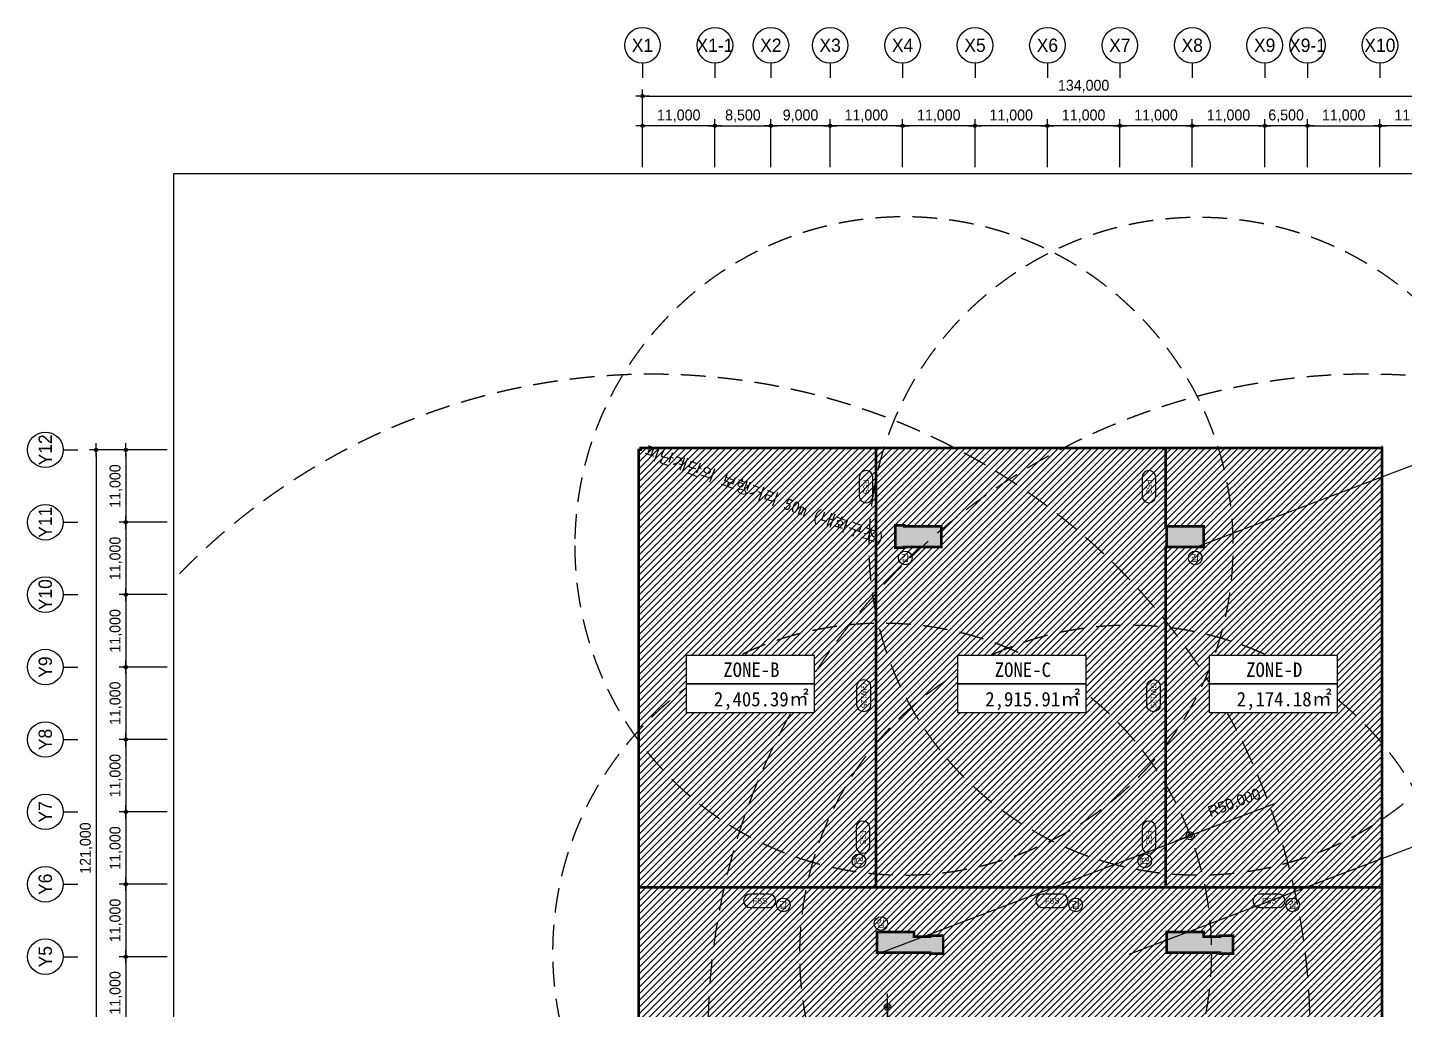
# Model space of a CAD drawing. Header units: millimetres. Extents: x 252828975 to 254701257, y 504285920 to 504535855.
# Drawn here: x 253206975 to 253416100, y 504386558 to 504535739 of the extents above; entities that cross this region are included whole.
import ezdxf
from ezdxf.enums import TextEntityAlignment as Align

# ---------------------------------------------------------------- set-up
doc = ezdxf.new("R2010")
doc.units = ezdxf.units.MM
doc.set_wipeout_variables(frame=1)
doc.linetypes.add('HID', pattern=[2.3, 1.5, -0.8])
doc.linetypes.add('HIDDEN2', pattern=[0.1875, 0.125, -0.0625])
for name, color, linetype in [('4A.TEC DIM', 7, 'Continuous'), ('4A.TEC DIM 1', 7, 'Continuous'), ('4A.TEC TEXT', 7, 'Continuous'), ('4A.TEC TEXT 2', 3, 'Continuous'), ('4A.TEC 심볼', 7, 'Continuous'), ('DIM', 7, 'Continuous'), ('방화구획', 6, 'Continuous'), ('방화면적', 3, 'Continuous')]:
    doc.layers.add(name, color=color, linetype=linetype)
doc.layers.add('DEFPOINT', color=135, linetype='Continuous', plot=False)
doc.styles.add('1', font='')
doc.styles.add('GHS', font='malgun.ttf')
doc.styles.add('나눔고딕', font='')
doc.styles.add('돋움', font='')
doc.styles.add('울릉도L', font='')
doc.styles.get('1').set_extended_font_data('DotumChe')
doc.styles.get('나눔고딕').set_extended_font_data('Dotum')
doc.styles.get('돋움').set_extended_font_data('Dotum')
doc.styles.get('울릉도L').set_extended_font_data('Dotum')
doc.dimstyles.new('DIM_200(외부치수)', dxfattribs={"dimscale": 200, "dimtxt": 3.3, "dimasz": 1, "dimexe": 2, "dimexo": 2, "dimgap": 1, "dimtad": 1, "dimdec": 0, "dimdsep": 46, "dimlunit": 6, "dimtxsty": '돋움', "dimblk1": 'DIMDOT', "dimblk2": 'DIMDOT', "dimsah": 1, "dimcen": 2.5, "dimdle": 1.5, "dimclrd": 1, "dimclre": 7, "dimclrt": 2, "dimadec": 0, "dimazin": 0, "dimtfac": 1, "dimtdec": 0, "dimtix": 1, "dimtmove": 2, "dimatfit": 3, "dimldrblk": 'DIMDOT', "dimfxl": 1, "dimtvp": 1, "dimtolj": 1, "dimtzin": 0, "dimarcsym": 0})
doc.dimstyles.new('DIM_400(외부치수)', dxfattribs={"dimscale": 1200, "dimtxt": 3.3, "dimasz": 1, "dimexe": 2, "dimexo": 2, "dimgap": 1, "dimtad": 1, "dimdec": 0, "dimdsep": 46, "dimlunit": 6, "dimtxsty": '울릉도L', "dimblk1": 'DIMDOT', "dimblk2": 'DIMDOT', "dimsah": 1, "dimcen": 2.5, "dimdle": 1.5, "dimclrd": 8, "dimclre": 8, "dimclrt": 3, "dimadec": 0, "dimazin": 0, "dimtfac": 1, "dimtdec": 0, "dimtix": 1, "dimtmove": 2, "dimatfit": 3, "dimldrblk": 'DIMDOT', "dimfxl": 1, "dimtvp": 1, "dimtolj": 1, "dimtzin": 0, "dimarcsym": 0})
doc.dimstyles.new('DIM_600(외부치수)', dxfattribs={"dimscale": 400, "dimtxt": 3.3, "dimasz": 1, "dimexe": 2, "dimexo": 2, "dimgap": 1, "dimtad": 1, "dimdec": 0, "dimdsep": 46, "dimlunit": 6, "dimtxsty": '나눔고딕', "dimblk1": 'DIMDOT', "dimblk2": 'DIMDOT', "dimsah": 1, "dimcen": 2.5, "dimdle": 1.5, "dimclrd": 8, "dimclre": 8, "dimclrt": 3, "dimadec": 0, "dimazin": 0, "dimtfac": 1, "dimtdec": 0, "dimtix": 1, "dimtmove": 2, "dimatfit": 3, "dimldrblk": 'DIMDOT', "dimfxl": 1, "dimtvp": 1, "dimtolj": 1, "dimtzin": 0, "dimarcsym": 0})

# ---------------------------------------------------------------- blocks, each defined once
blk = doc.blocks.new('DIMDOT')
at = {"color": 0}
blk.add_line((-2, 0), (2, 0), dxfattribs=at)
for radius in [0.5, 0.25]:
    blk.add_circle((0, 0), radius, dxfattribs=at)
blk = doc.blocks.new('*D109')
at = {"layer": '4A.TEC DIM', "color": 8, "lineweight": -2, "transparency": 16777216}
for p, q in [((169308, -49972), (169308, -38188)), ((169808, -39188), (302808, -39188)), ((303308, -49972), (303308, -38188))]:
    blk.add_line(p, q, dxfattribs=at)
at = {"layer": 'Defpoints', "color": 0, "transparency": 16777216}
for p in [(303308, -39188), (169308, -50972), (303308, -50972)]:
    blk.add_point(p, dxfattribs=at)
at = {"layer": '4A.TEC DIM', "color": 8, "lineweight": -2, "transparency": 16777216, "xscale": 500, "yscale": 500, "zscale": 500, "rotation": 180}
blk.add_blockref('DIMDOT', (169308, -39188), dxfattribs=at)
at = {"layer": '4A.TEC DIM', "color": 8, "lineweight": -2, "transparency": 16777216, "xscale": 500, "yscale": 500, "zscale": 500}
blk.add_blockref('DIMDOT', (303308, -39188), dxfattribs=at)
at = {"layer": '4A.TEC DIM', "color": 3, "transparency": 16777216, "insert": (236308, -37703), "char_height": 1650, "attachment_point": 5, "style": '나눔고딕'}
blk.add_mtext('\\A1;134,000', dxfattribs=at)
blk = doc.blocks.new('ccs122')
at = {"layer": '4A.TEC 심볼'}
blk.add_line((0, 8), (0, 3), dxfattribs=at)
blk.add_circle((0, 14), 6, dxfattribs=at)
at = {"layer": '4A.TEC TEXT 2', "color": 3, "style": 'GHS'}
blk.add_attdef('NO', text='', height=4.5, dxfattribs=at).set_placement((-0.01, 14.02), align=Align.MIDDLE_CENTER)
blk = doc.blocks.new('*D111')
at = {"layer": '4A.TEC DIM', "color": 8, "lineweight": -2, "transparency": 16777216}
for p, q in [((97105, -136937), (89832, -136937)), ((90832, -137437), (90832, -147437)), ((97105, -147937), (89832, -147937))]:
    blk.add_line(p, q, dxfattribs=at)
at = {"layer": 'Defpoints', "color": 0, "transparency": 16777216}
for p in [(98105, -136937), (90832, -147937), (98105, -147937)]:
    blk.add_point(p, dxfattribs=at)
at = {"layer": '4A.TEC DIM', "color": 8, "lineweight": -2, "transparency": 16777216, "xscale": 500, "yscale": 500, "zscale": 500}
for p, rotation in [((90832, -136937), 90), ((90832, -147937), 270)]:
    blk.add_blockref('DIMDOT', p, dxfattribs=dict(at, rotation=rotation))
at = {"layer": '4A.TEC DIM', "color": 3, "transparency": 16777216, "insert": (89347, -142437), "char_height": 1650, "attachment_point": 5, "rotation": 90, "style": '나눔고딕'}
blk.add_mtext('\\A1;11,000', dxfattribs=at)
blk = doc.blocks.new('*D112')
at = {"layer": '4A.TEC DIM', "color": 8, "lineweight": -2, "transparency": 16777216}
for p, q in [((97105, -92937), (85320, -92937)), ((86320, -93437), (86320, -213437)), ((97105, -213937), (85320, -213937))]:
    blk.add_line(p, q, dxfattribs=at)
at = {"layer": 'Defpoints', "color": 0, "transparency": 16777216}
for p in [(98105, -92937), (86320, -213937), (98105, -213937)]:
    blk.add_point(p, dxfattribs=at)
at = {"layer": '4A.TEC DIM', "color": 8, "lineweight": -2, "transparency": 16777216, "xscale": 500, "yscale": 500, "zscale": 500}
for p, rotation in [((86320, -92937), 90), ((86320, -213937), 270)]:
    blk.add_blockref('DIMDOT', p, dxfattribs=dict(at, rotation=rotation))
at = {"layer": '4A.TEC DIM', "color": 3, "transparency": 16777216, "insert": (84835, -153437), "char_height": 1650, "attachment_point": 5, "rotation": 90, "style": '나눔고딕'}
blk.add_mtext('\\A1;121,000', dxfattribs=at)
blk = doc.blocks.new('*D116')
at = {"layer": '4A.TEC DIM', "color": 8, "lineweight": -2, "transparency": 16777216}
for p, q in [((97105, -169937), (89832, -169937)), ((90832, -170437), (90832, -180437)), ((97105, -180937), (89832, -180937))]:
    blk.add_line(p, q, dxfattribs=at)
at = {"layer": 'Defpoints', "color": 0, "transparency": 16777216}
for p in [(98105, -169937), (90832, -180937), (98105, -180937)]:
    blk.add_point(p, dxfattribs=at)
at = {"layer": '4A.TEC DIM', "color": 8, "lineweight": -2, "transparency": 16777216, "xscale": 500, "yscale": 500, "zscale": 500}
for p, rotation in [((90832, -169937), 90), ((90832, -180937), 270)]:
    blk.add_blockref('DIMDOT', p, dxfattribs=dict(at, rotation=rotation))
at = {"layer": '4A.TEC DIM', "color": 3, "transparency": 16777216, "insert": (89347, -175437), "char_height": 1650, "attachment_point": 5, "rotation": 90, "style": '나눔고딕'}
blk.add_mtext('\\A1;11,000', dxfattribs=at)
blk = doc.blocks.new('*D117')
at = {"layer": '4A.TEC DIM', "color": 8, "lineweight": -2, "transparency": 16777216}
for p, q in [((97105, -158937), (89832, -158937)), ((90832, -159437), (90832, -169437)), ((97105, -169937), (89832, -169937))]:
    blk.add_line(p, q, dxfattribs=at)
at = {"layer": 'Defpoints', "color": 0, "transparency": 16777216}
for p in [(98105, -158937), (90832, -169937), (98105, -169937)]:
    blk.add_point(p, dxfattribs=at)
at = {"layer": '4A.TEC DIM', "color": 8, "lineweight": -2, "transparency": 16777216, "xscale": 500, "yscale": 500, "zscale": 500}
for p, rotation in [((90832, -158937), 90), ((90832, -169937), 270)]:
    blk.add_blockref('DIMDOT', p, dxfattribs=dict(at, rotation=rotation))
at = {"layer": '4A.TEC DIM', "color": 3, "transparency": 16777216, "insert": (89347, -164437), "char_height": 1650, "attachment_point": 5, "rotation": 90, "style": '나눔고딕'}
blk.add_mtext('\\A1;11,000', dxfattribs=at)
blk = doc.blocks.new('*D118')
at = {"layer": '4A.TEC DIM', "color": 8, "lineweight": -2, "transparency": 16777216}
for p, q in [((97105, -147937), (89832, -147937)), ((90832, -148437), (90832, -158437)), ((97105, -158937), (89832, -158937))]:
    blk.add_line(p, q, dxfattribs=at)
at = {"layer": 'Defpoints', "color": 0, "transparency": 16777216}
for p in [(98105, -147937), (90832, -158937), (98105, -158937)]:
    blk.add_point(p, dxfattribs=at)
at = {"layer": '4A.TEC DIM', "color": 8, "lineweight": -2, "transparency": 16777216, "xscale": 500, "yscale": 500, "zscale": 500}
for p, rotation in [((90832, -147937), 90), ((90832, -158937), 270)]:
    blk.add_blockref('DIMDOT', p, dxfattribs=dict(at, rotation=rotation))
at = {"layer": '4A.TEC DIM', "color": 3, "transparency": 16777216, "insert": (89347, -153437), "char_height": 1650, "attachment_point": 5, "rotation": 90, "style": '나눔고딕'}
blk.add_mtext('\\A1;11,000', dxfattribs=at)
blk = doc.blocks.new('*D119')
at = {"layer": '4A.TEC DIM', "color": 8, "lineweight": -2, "transparency": 16777216}
for p, q in [((169308, -49972), (169308, -42699)), ((179808, -43699), (169808, -43699)), ((180308, -49972), (180308, -42699))]:
    blk.add_line(p, q, dxfattribs=at)
at = {"layer": 'Defpoints', "color": 0, "transparency": 16777216}
for p in [(169308, -43699), (169308, -50972), (180308, -50972)]:
    blk.add_point(p, dxfattribs=at)
at = {"layer": '4A.TEC DIM', "color": 8, "lineweight": -2, "transparency": 16777216, "xscale": 500, "yscale": 500, "zscale": 500, "rotation": 180}
blk.add_blockref('DIMDOT', (169308, -43699), dxfattribs=at)
at = {"layer": '4A.TEC DIM', "color": 8, "lineweight": -2, "transparency": 16777216, "xscale": 500, "yscale": 500, "zscale": 500}
blk.add_blockref('DIMDOT', (180308, -43699), dxfattribs=at)
at = {"layer": '4A.TEC DIM', "color": 3, "transparency": 16777216, "insert": (174808, -42214), "char_height": 1650, "attachment_point": 5, "style": '나눔고딕'}
blk.add_mtext('\\A1;11,000', dxfattribs=at)
blk = doc.blocks.new('*D120')
at = {"layer": '4A.TEC DIM', "color": 8, "lineweight": -2, "transparency": 16777216}
for p, q in [((188808, -49972), (188808, -42699)), ((197308, -43699), (189308, -43699)), ((197808, -49972), (197808, -42699))]:
    blk.add_line(p, q, dxfattribs=at)
at = {"layer": 'Defpoints', "color": 0, "transparency": 16777216}
for p in [(188808, -43699), (188808, -50972), (197808, -50972)]:
    blk.add_point(p, dxfattribs=at)
at = {"layer": '4A.TEC DIM', "color": 8, "lineweight": -2, "transparency": 16777216, "xscale": 500, "yscale": 500, "zscale": 500, "rotation": 180}
blk.add_blockref('DIMDOT', (188808, -43699), dxfattribs=at)
at = {"layer": '4A.TEC DIM', "color": 8, "lineweight": -2, "transparency": 16777216, "xscale": 500, "yscale": 500, "zscale": 500}
blk.add_blockref('DIMDOT', (197808, -43699), dxfattribs=at)
at = {"layer": '4A.TEC DIM', "color": 3, "transparency": 16777216, "insert": (193308, -42214), "char_height": 1650, "attachment_point": 5, "style": '나눔고딕'}
blk.add_mtext('\\A1;9,000', dxfattribs=at)
blk = doc.blocks.new('*D121')
at = {"layer": '4A.TEC DIM', "color": 8, "lineweight": -2, "transparency": 16777216}
for p, q in [((197808, -49972), (197808, -42699)), ((208308, -43699), (198308, -43699)), ((208808, -49972), (208808, -42699))]:
    blk.add_line(p, q, dxfattribs=at)
at = {"layer": 'Defpoints', "color": 0, "transparency": 16777216}
for p in [(197808, -43699), (197808, -50972), (208808, -50972)]:
    blk.add_point(p, dxfattribs=at)
at = {"layer": '4A.TEC DIM', "color": 8, "lineweight": -2, "transparency": 16777216, "xscale": 500, "yscale": 500, "zscale": 500, "rotation": 180}
blk.add_blockref('DIMDOT', (197808, -43699), dxfattribs=at)
at = {"layer": '4A.TEC DIM', "color": 8, "lineweight": -2, "transparency": 16777216, "xscale": 500, "yscale": 500, "zscale": 500}
blk.add_blockref('DIMDOT', (208808, -43699), dxfattribs=at)
at = {"layer": '4A.TEC DIM', "color": 3, "transparency": 16777216, "insert": (203308, -42214), "char_height": 1650, "attachment_point": 5, "style": '나눔고딕'}
blk.add_mtext('\\A1;11,000', dxfattribs=at)
blk = doc.blocks.new('*D122')
at = {"layer": '4A.TEC DIM', "color": 8, "lineweight": -2, "transparency": 16777216}
for p, q in [((208808, -49972), (208808, -42699)), ((219308, -43699), (209308, -43699)), ((219808, -49972), (219808, -42699))]:
    blk.add_line(p, q, dxfattribs=at)
at = {"layer": 'Defpoints', "color": 0, "transparency": 16777216}
for p in [(208808, -43699), (208808, -50972), (219808, -50972)]:
    blk.add_point(p, dxfattribs=at)
at = {"layer": '4A.TEC DIM', "color": 8, "lineweight": -2, "transparency": 16777216, "xscale": 500, "yscale": 500, "zscale": 500, "rotation": 180}
blk.add_blockref('DIMDOT', (208808, -43699), dxfattribs=at)
at = {"layer": '4A.TEC DIM', "color": 8, "lineweight": -2, "transparency": 16777216, "xscale": 500, "yscale": 500, "zscale": 500}
blk.add_blockref('DIMDOT', (219808, -43699), dxfattribs=at)
at = {"layer": '4A.TEC DIM', "color": 3, "transparency": 16777216, "insert": (214308, -42214), "char_height": 1650, "attachment_point": 5, "style": '나눔고딕'}
blk.add_mtext('\\A1;11,000', dxfattribs=at)
blk = doc.blocks.new('*D123')
at = {"layer": '4A.TEC DIM', "color": 8, "lineweight": -2, "transparency": 16777216}
for p, q in [((219808, -49972), (219808, -42699)), ((230308, -43699), (220308, -43699)), ((230808, -49972), (230808, -42699))]:
    blk.add_line(p, q, dxfattribs=at)
at = {"layer": 'Defpoints', "color": 0, "transparency": 16777216}
for p in [(219808, -43699), (219808, -50972), (230808, -50972)]:
    blk.add_point(p, dxfattribs=at)
at = {"layer": '4A.TEC DIM', "color": 8, "lineweight": -2, "transparency": 16777216, "xscale": 500, "yscale": 500, "zscale": 500, "rotation": 180}
blk.add_blockref('DIMDOT', (219808, -43699), dxfattribs=at)
at = {"layer": '4A.TEC DIM', "color": 8, "lineweight": -2, "transparency": 16777216, "xscale": 500, "yscale": 500, "zscale": 500}
blk.add_blockref('DIMDOT', (230808, -43699), dxfattribs=at)
at = {"layer": '4A.TEC DIM', "color": 3, "transparency": 16777216, "insert": (225308, -42214), "char_height": 1650, "attachment_point": 5, "style": '나눔고딕'}
blk.add_mtext('\\A1;11,000', dxfattribs=at)
blk = doc.blocks.new('*D124')
at = {"layer": '4A.TEC DIM', "color": 8, "lineweight": -2, "transparency": 16777216}
for p, q in [((230808, -49972), (230808, -42699)), ((241308, -43699), (231308, -43699)), ((241808, -49972), (241808, -42699))]:
    blk.add_line(p, q, dxfattribs=at)
at = {"layer": 'Defpoints', "color": 0, "transparency": 16777216}
for p in [(230808, -43699), (230808, -50972), (241808, -50972)]:
    blk.add_point(p, dxfattribs=at)
at = {"layer": '4A.TEC DIM', "color": 8, "lineweight": -2, "transparency": 16777216, "xscale": 500, "yscale": 500, "zscale": 500, "rotation": 180}
blk.add_blockref('DIMDOT', (230808, -43699), dxfattribs=at)
at = {"layer": '4A.TEC DIM', "color": 8, "lineweight": -2, "transparency": 16777216, "xscale": 500, "yscale": 500, "zscale": 500}
blk.add_blockref('DIMDOT', (241808, -43699), dxfattribs=at)
at = {"layer": '4A.TEC DIM', "color": 3, "transparency": 16777216, "insert": (236308, -42214), "char_height": 1650, "attachment_point": 5, "style": '나눔고딕'}
blk.add_mtext('\\A1;11,000', dxfattribs=at)
blk = doc.blocks.new('*D125')
at = {"layer": '4A.TEC DIM', "color": 8, "lineweight": -2, "transparency": 16777216}
for p, q in [((241808, -49972), (241808, -42699)), ((252308, -43699), (242308, -43699)), ((252808, -49972), (252808, -42699))]:
    blk.add_line(p, q, dxfattribs=at)
at = {"layer": 'Defpoints', "color": 0, "transparency": 16777216}
for p in [(241808, -43699), (241808, -50972), (252808, -50972)]:
    blk.add_point(p, dxfattribs=at)
at = {"layer": '4A.TEC DIM', "color": 8, "lineweight": -2, "transparency": 16777216, "xscale": 500, "yscale": 500, "zscale": 500, "rotation": 180}
blk.add_blockref('DIMDOT', (241808, -43699), dxfattribs=at)
at = {"layer": '4A.TEC DIM', "color": 8, "lineweight": -2, "transparency": 16777216, "xscale": 500, "yscale": 500, "zscale": 500}
blk.add_blockref('DIMDOT', (252808, -43699), dxfattribs=at)
at = {"layer": '4A.TEC DIM', "color": 3, "transparency": 16777216, "insert": (247308, -42214), "char_height": 1650, "attachment_point": 5, "style": '나눔고딕'}
blk.add_mtext('\\A1;11,000', dxfattribs=at)
blk = doc.blocks.new('*D126')
at = {"layer": '4A.TEC DIM', "color": 8, "lineweight": -2, "transparency": 16777216}
for p, q in [((252808, -49972), (252808, -42699)), ((263308, -43699), (253308, -43699)), ((263808, -49972), (263808, -42699))]:
    blk.add_line(p, q, dxfattribs=at)
at = {"layer": 'Defpoints', "color": 0, "transparency": 16777216}
for p in [(252808, -43699), (252808, -50972), (263808, -50972)]:
    blk.add_point(p, dxfattribs=at)
at = {"layer": '4A.TEC DIM', "color": 8, "lineweight": -2, "transparency": 16777216, "xscale": 500, "yscale": 500, "zscale": 500, "rotation": 180}
blk.add_blockref('DIMDOT', (252808, -43699), dxfattribs=at)
at = {"layer": '4A.TEC DIM', "color": 8, "lineweight": -2, "transparency": 16777216, "xscale": 500, "yscale": 500, "zscale": 500}
blk.add_blockref('DIMDOT', (263808, -43699), dxfattribs=at)
at = {"layer": '4A.TEC DIM', "color": 3, "transparency": 16777216, "insert": (258308, -42214), "char_height": 1650, "attachment_point": 5, "style": '나눔고딕'}
blk.add_mtext('\\A1;11,000', dxfattribs=at)
blk = doc.blocks.new('*D127')
at = {"layer": '4A.TEC DIM', "color": 8, "lineweight": -2, "transparency": 16777216}
for p, q in [((263308, -43699), (262808, -43699)), ((263808, -49972), (263808, -42699)), ((270308, -43699), (263808, -43699)), ((270308, -49972), (270308, -42699)), ((270808, -43699), (271308, -43699))]:
    blk.add_line(p, q, dxfattribs=at)
at = {"layer": 'Defpoints', "color": 0, "transparency": 16777216}
for p in [(263808, -43699), (263808, -50972), (270308, -50972)]:
    blk.add_point(p, dxfattribs=at)
at = {"layer": '4A.TEC DIM', "color": 8, "lineweight": -2, "transparency": 16777216, "xscale": 500, "yscale": 500, "zscale": 500}
blk.add_blockref('DIMDOT', (263808, -43699), dxfattribs=at)
at = {"layer": '4A.TEC DIM', "color": 8, "lineweight": -2, "transparency": 16777216, "xscale": 500, "yscale": 500, "zscale": 500, "rotation": 180}
blk.add_blockref('DIMDOT', (270308, -43699), dxfattribs=at)
at = {"layer": '4A.TEC DIM', "color": 3, "transparency": 16777216, "insert": (267058, -42214), "char_height": 1650, "attachment_point": 5, "style": '나눔고딕'}
blk.add_mtext('\\A1;6,500', dxfattribs=at)
blk = doc.blocks.new('*D128')
at = {"layer": '4A.TEC DIM', "color": 8, "lineweight": -2, "transparency": 16777216}
for p, q in [((281308, -49972), (281308, -42699)), ((291808, -43699), (281808, -43699)), ((292308, -49972), (292308, -42699))]:
    blk.add_line(p, q, dxfattribs=at)
at = {"layer": 'Defpoints', "color": 0, "transparency": 16777216}
for p in [(281308, -43699), (281308, -50972), (292308, -50972)]:
    blk.add_point(p, dxfattribs=at)
at = {"layer": '4A.TEC DIM', "color": 8, "lineweight": -2, "transparency": 16777216, "xscale": 500, "yscale": 500, "zscale": 500, "rotation": 180}
blk.add_blockref('DIMDOT', (281308, -43699), dxfattribs=at)
at = {"layer": '4A.TEC DIM', "color": 8, "lineweight": -2, "transparency": 16777216, "xscale": 500, "yscale": 500, "zscale": 500}
blk.add_blockref('DIMDOT', (292308, -43699), dxfattribs=at)
at = {"layer": '4A.TEC DIM', "color": 3, "transparency": 16777216, "insert": (286808, -42214), "char_height": 1650, "attachment_point": 5, "style": '나눔고딕'}
blk.add_mtext('\\A1;11,000', dxfattribs=at)
blk = doc.blocks.new('*D129')
at = {"layer": '4A.TEC DIM', "color": 8, "lineweight": -2, "transparency": 16777216}
for p, q in [((97105, -125937), (89832, -125937)), ((90832, -126437), (90832, -136437)), ((97105, -136937), (89832, -136937))]:
    blk.add_line(p, q, dxfattribs=at)
at = {"layer": 'Defpoints', "color": 0, "transparency": 16777216}
for p in [(98105, -125937), (90832, -136937), (98105, -136937)]:
    blk.add_point(p, dxfattribs=at)
at = {"layer": '4A.TEC DIM', "color": 8, "lineweight": -2, "transparency": 16777216, "xscale": 500, "yscale": 500, "zscale": 500}
for p, rotation in [((90832, -125937), 90), ((90832, -136937), 270)]:
    blk.add_blockref('DIMDOT', p, dxfattribs=dict(at, rotation=rotation))
at = {"layer": '4A.TEC DIM', "color": 3, "transparency": 16777216, "insert": (89347, -131437), "char_height": 1650, "attachment_point": 5, "rotation": 90, "style": '나눔고딕'}
blk.add_mtext('\\A1;11,000', dxfattribs=at)
blk = doc.blocks.new('*D130')
at = {"layer": '4A.TEC DIM', "color": 8, "lineweight": -2, "transparency": 16777216}
for p, q in [((97105, -114937), (89832, -114937)), ((90832, -115437), (90832, -125437)), ((97105, -125937), (89832, -125937))]:
    blk.add_line(p, q, dxfattribs=at)
at = {"layer": 'Defpoints', "color": 0, "transparency": 16777216}
for p in [(98105, -114937), (90832, -125937), (98105, -125937)]:
    blk.add_point(p, dxfattribs=at)
at = {"layer": '4A.TEC DIM', "color": 8, "lineweight": -2, "transparency": 16777216, "xscale": 500, "yscale": 500, "zscale": 500}
for p, rotation in [((90832, -114937), 90), ((90832, -125937), 270)]:
    blk.add_blockref('DIMDOT', p, dxfattribs=dict(at, rotation=rotation))
at = {"layer": '4A.TEC DIM', "color": 3, "transparency": 16777216, "insert": (89347, -120437), "char_height": 1650, "attachment_point": 5, "rotation": 90, "style": '나눔고딕'}
blk.add_mtext('\\A1;11,000', dxfattribs=at)
blk = doc.blocks.new('*D131')
at = {"layer": '4A.TEC DIM', "color": 8, "lineweight": -2, "transparency": 16777216}
for p, q in [((97105, -103937), (89832, -103937)), ((90832, -104437), (90832, -114437)), ((97105, -114937), (89832, -114937))]:
    blk.add_line(p, q, dxfattribs=at)
at = {"layer": 'Defpoints', "color": 0, "transparency": 16777216}
for p in [(98105, -103937), (90832, -114937), (98105, -114937)]:
    blk.add_point(p, dxfattribs=at)
at = {"layer": '4A.TEC DIM', "color": 8, "lineweight": -2, "transparency": 16777216, "xscale": 500, "yscale": 500, "zscale": 500}
for p, rotation in [((90832, -103937), 90), ((90832, -114937), 270)]:
    blk.add_blockref('DIMDOT', p, dxfattribs=dict(at, rotation=rotation))
at = {"layer": '4A.TEC DIM', "color": 3, "transparency": 16777216, "insert": (89347, -109437), "char_height": 1650, "attachment_point": 5, "rotation": 90, "style": '나눔고딕'}
blk.add_mtext('\\A1;11,000', dxfattribs=at)
blk = doc.blocks.new('*D132')
at = {"layer": '4A.TEC DIM', "color": 8, "lineweight": -2, "transparency": 16777216}
for p, q in [((97105, -92937), (89832, -92937)), ((90832, -93437), (90832, -103437)), ((97105, -103937), (89832, -103937))]:
    blk.add_line(p, q, dxfattribs=at)
at = {"layer": 'Defpoints', "color": 0, "transparency": 16777216}
for p in [(98105, -92937), (90832, -103937), (98105, -103937)]:
    blk.add_point(p, dxfattribs=at)
at = {"layer": '4A.TEC DIM', "color": 8, "lineweight": -2, "transparency": 16777216, "xscale": 500, "yscale": 500, "zscale": 500}
for p, rotation in [((90832, -92937), 90), ((90832, -103937), 270)]:
    blk.add_blockref('DIMDOT', p, dxfattribs=dict(at, rotation=rotation))
at = {"layer": '4A.TEC DIM', "color": 3, "transparency": 16777216, "insert": (89347, -98437), "char_height": 1650, "attachment_point": 5, "rotation": 90, "style": '나눔고딕'}
blk.add_mtext('\\A1;11,000', dxfattribs=at)
blk = doc.blocks.new('*D133')
at = {"layer": '4A.TEC DIM', "color": 8, "lineweight": -2, "transparency": 16777216}
for p, q in [((180308, -49972), (180308, -42699)), ((180808, -43699), (188308, -43699)), ((188808, -49972), (188808, -42699))]:
    blk.add_line(p, q, dxfattribs=at)
at = {"layer": 'Defpoints', "color": 0, "transparency": 16777216}
for p in [(188808, -43699), (180308, -50972), (188808, -50972)]:
    blk.add_point(p, dxfattribs=at)
at = {"layer": '4A.TEC DIM', "color": 8, "lineweight": -2, "transparency": 16777216, "xscale": 500, "yscale": 500, "zscale": 500, "rotation": 180}
blk.add_blockref('DIMDOT', (180308, -43699), dxfattribs=at)
at = {"layer": '4A.TEC DIM', "color": 8, "lineweight": -2, "transparency": 16777216, "xscale": 500, "yscale": 500, "zscale": 500}
blk.add_blockref('DIMDOT', (188808, -43699), dxfattribs=at)
at = {"layer": '4A.TEC DIM', "color": 3, "transparency": 16777216, "insert": (184558, -42214), "char_height": 1650, "attachment_point": 5, "style": '나눔고딕'}
blk.add_mtext('\\A1;8,500', dxfattribs=at)
blk = doc.blocks.new('*D134')
at = {"layer": '4A.TEC DIM', "color": 8, "lineweight": -2, "transparency": 16777216}
for p, q in [((270308, -49972), (270308, -42699)), ((270808, -43699), (280808, -43699)), ((281308, -49972), (281308, -42699))]:
    blk.add_line(p, q, dxfattribs=at)
at = {"layer": 'Defpoints', "color": 0, "transparency": 16777216}
for p in [(281308, -43699), (270308, -50972), (281308, -50972)]:
    blk.add_point(p, dxfattribs=at)
at = {"layer": '4A.TEC DIM', "color": 8, "lineweight": -2, "transparency": 16777216, "xscale": 500, "yscale": 500, "zscale": 500, "rotation": 180}
blk.add_blockref('DIMDOT', (270308, -43699), dxfattribs=at)
at = {"layer": '4A.TEC DIM', "color": 8, "lineweight": -2, "transparency": 16777216, "xscale": 500, "yscale": 500, "zscale": 500}
blk.add_blockref('DIMDOT', (281308, -43699), dxfattribs=at)
at = {"layer": '4A.TEC DIM', "color": 3, "transparency": 16777216, "insert": (275808, -42214), "char_height": 1650, "attachment_point": 5, "style": '나눔고딕'}
blk.add_mtext('\\A1;11,000', dxfattribs=at)
blk = doc.blocks.new('*D147')
at = {"layer": '4A.TEC DIM 1', "color": 8, "linetype": 'ByBlock', "lineweight": -2, "transparency": 16777216}
for p, q in [((83596, 104092), (77013, 93494)), ((50000, 50000), (76380, 92474))]:
    blk.add_line(p, q, dxfattribs=at)
at = {"layer": 'Defpoints', "color": 0, "transparency": 16777216}
for p in [(76380, 92474), (50000, 50000)]:
    blk.add_point(p, dxfattribs=at)
at = {"layer": '4A.TEC DIM 1', "color": 8, "lineweight": -2, "transparency": 16777216, "xscale": 1200, "yscale": 1200, "zscale": 1200, "rotation": 238.1562189976001}
blk.add_blockref('DIMDOT', (76380, 92474), dxfattribs=at)
at = {"layer": '4A.TEC DIM 1', "color": 3, "transparency": 16777216, "insert": (78750, 100465), "char_height": 1680, "attachment_point": 5, "rotation": 58.15622, "style": '돋움'}
blk.add_mtext('\\A1;R50,000', dxfattribs=at)
blk = doc.blocks.new('dwgDB50')
h = blk.add_hatch()
h.set_pattern_fill('ANSI31', color=254, scale=225)
h.set_pattern_definition([(45, (-1562012.9, 1299547.14), (-505.1394, 505.1394), [])])
edge = h.paths.add_edge_path()
edge.add_line((101817, 117999), (209039, 117999))
h.paths.add_polyline_path([(214642, 117999), (214642, 184766), (181807, 184766), (181807, 172864), (187582, 172864), (187582, 169724), (181807, 169724), (181807, 117999)])
edge = h.paths.add_edge_path()
edge.add_line((101817, 117999), (214642, 117999))
h.paths.add_polyline_path([(181807, 117999), (181807, 169724), (181942, 169724), (181942, 172864), (181807, 172864), (181807, 184766), (137807, 184766), (137807, 117999)])
h.paths.add_polyline_path([(140765, 169586), (140765, 173001), (142102, 173001), (142102, 172864), (147742, 172864), (147742, 169724), (142102, 169724), (142102, 169586)], flags=16)
h.paths.add_polyline_path([(101780, 95904), (101780, 117999), (137807, 117999), (181807, 117999), (214642, 117999), (214642, 95904)])
h.paths.add_polyline_path([(137942, 111204), (137942, 108064), (146032, 108064), (146032, 107926), (148005, 107926), (148005, 110651), (146032, 110651), (146032, 110514), (143582, 110514), (143582, 111204)], flags=16)
h.paths.add_polyline_path([(181942, 111204), (181942, 108064), (190032, 108064), (190032, 107926), (192005, 107926), (192005, 110651), (190032, 110651), (190032, 110514), (187582, 110514), (187582, 111204)], flags=16)
h.paths.add_polyline_path([(137807, 117999), (137807, 184766), (102042, 184766), (102042, 184466), (101780, 184466), (101780, 117999)])
at = {"layer": '방화구획'}
h = blk.add_hatch(color=254, dxfattribs=at)
h.paths.add_polyline_path([(137942, 108064), (137942, 111204), (143582, 111204), (143582, 110514), (146032, 110514), (146032, 110651), (148005, 110651), (148005, 107926), (146032, 107926), (146032, 108064)])
h.paths.add_polyline_path([(181942, 108064), (181942, 111204), (187582, 111204), (187582, 110514), (190032, 110514), (190032, 110651), (192005, 110651), (192005, 107926), (190032, 107926), (190032, 108064)])
h.paths.add_polyline_path([(140765, 169586), (140765, 173001), (142102, 173001), (142102, 172864), (147742, 172864), (147742, 169724), (142102, 169724), (142102, 169586)])
h.paths.add_polyline_path([(181942, 172864), (181942, 169724), (187582, 169724), (187582, 172864)])
at = {"layer": 'DEFPOINT', "elevation": -3333}
for points in [[(140765, 169586), (140765, 173001), (142102, 173001), (142102, 172864), (147742, 172864), (147742, 169724), (142102, 169724), (142102, 169586)], [(137942, 111204), (137942, 108064), (146032, 108064), (146032, 107926), (148005, 107926), (148005, 110651), (146032, 110651), (146032, 110514), (143582, 110514), (143582, 111204)], [(181942, 111204), (181942, 108064), (190032, 108064), (190032, 107926), (192005, 107926), (192005, 110651), (190032, 110651), (190032, 110514), (187582, 110514), (187582, 111204)]]:
    blk.add_lwpolyline(points, close=True, dxfattribs=at)
at = {"layer": '방화구획', "color": 210, "linetype": 'HID', "ltscale": 500, "const_width": 400, "elevation": -3333}
for points in [[(137807, 117999), (137807, 184766), (102042, 184766), (102042, 184466), (101780, 184466), (101780, 117999)], [(181807, 117999), (181807, 169724), (181942, 169724), (181942, 172864), (181807, 172864), (181807, 184766), (137807, 184766), (137807, 117999)], [(181942, 172864), (187582, 172864), (187582, 169724), (181942, 169724)], [(146032, 108064), (137942, 108064), (137942, 111204), (143582, 111204), (143582, 110514), (146032, 110514), (146032, 110651), (148005, 110651), (148005, 107926), (146032, 107926), (146032, 108064)], [(190032, 108064), (181942, 108064), (181942, 111204), (187582, 111204), (187582, 110514), (190032, 110514), (190032, 110651), (192005, 110651), (192005, 107926), (190032, 107926), (190032, 108064)]]:
    blk.add_lwpolyline(points, close=True, dxfattribs=at)
for points in [[(214642, 117999), (214642, 184766), (181807, 184766), (181807, 172864), (187582, 172864), (187582, 169724), (181807, 169724), (181807, 117999), (214642, 117999)], [(142102, 169724), (142102, 169586), (140765, 169586), (140765, 173001), (142102, 173001), (142102, 172864), (147742, 172864), (147742, 169724), (142102, 169724)], [(101780, 95904), (214642, 95904), (214642, 117999), (181807, 117999), (137807, 117999), (101780, 117999), (101780, 95904)], [(101817, 117999), (209039, 117999)], [(101817, 117999), (214642, 117999)]]:
    blk.add_lwpolyline(points, dxfattribs=at)
at = {"layer": '방화구획', "color": 210, "linetype": 'HID', "ltscale": 500, "elevation": -3333}
blk.add_lwpolyline([(214642, 185064), (214642, 95904)], dxfattribs=at)
blk = doc.blocks.new('dwgBF15')
at = {"layer": '4A.TEC 심볼'}
for points, elevation in [([(32929, 83824), (32929, 81008, 1), (35003, 81008), (35003, 83824, 1)], 2), ([(75875, 83824), (75875, 81008, 1), (77949, 81008), (77949, 83824, 1)], 2), ([(32573, 49236), (32573, 52052, -1), (34646, 52052), (34646, 49236, -1)], 0), ([(76573, 49236), (76573, 52052, -1), (78646, 52052), (78646, 49236, -1)], 0), ([(32444, 30562), (32444, 27745, 1), (34518, 27745), (34518, 30562, 1)], 2), ([(75875, 30562), (75875, 27745, 1), (77949, 27745), (77949, 30562, 1)], 2), ([(16380, 18448), (19197, 18448, 1), (19197, 20522), (16380, 20522, 1)], 2), ([(60785, 18448), (63601, 18448, 1), (63601, 20522), (60785, 20522, 1)], 2), ([(93737, 18448), (96553, 18448, 1), (96553, 20522), (93737, 20522, 1)], 2)]:
    blk.add_lwpolyline(points, format="xyb", close=True, dxfattribs=dict(at, elevation=elevation))
for centre in [(39908, 71582, 3334), (83948, 71582, 3334), (32858, 25557, 4168), (76289, 25557, 4168), (21385, 18863, 4168), (65789, 18863, 4168), (98742, 18863, 4168), (36228, 16031, 12500)]:
    blk.add_circle(centre, 1037, dxfattribs=at)
at = {"layer": '4A.TEC TEXT', "style": '돋움'}
for s, p in [('FSS', (33983, 82373, 2)), ('FSS', (76928, 82373, 2)), ('GW125', (33626, 50687, 0)), ('GW125', (77626, 50687, 0)), ('FSS', (33497, 29111, 2)), ('FSS', (76928, 29111, 2))]:
    blk.add_text(s, height=855.5, rotation=270, dxfattribs=at).set_placement(p, align=Align.MIDDLE)
at = {"layer": '4A.TEC TEXT', "style": '1'}
for p in [(39918, 71559, 3334), (83938, 71559, 3334), (21395, 18840, 2), (65800, 18840, 2), (98752, 18840, 2), (36218, 16008, 12500)]:
    blk.add_text('갑', height=1037, dxfattribs=at).set_placement(p, align=Align.MIDDLE_CENTER)
for p in [(32835, 25547, 2), (76267, 25547, 2)]:
    blk.add_text('갑', height=1037, rotation=270, dxfattribs=at).set_placement(p, align=Align.MIDDLE_CENTER)
at = {"layer": '4A.TEC TEXT', "style": '돋움'}
for p in [(17831, 19502, 2), (62236, 19502, 2), (95188, 19502, 2)]:
    blk.add_text('FSS', height=855.5, dxfattribs=at).set_placement(p, align=Align.MIDDLE)
blk = doc.blocks.new('dwgFD3B')
at = {"layer": 'DEFPOINT', "elevation": -0.45}
blk.add_lwpolyline([(98105, -50972.46), (323011.22, -50972.46), (323011.22, -250400.62), (98105, -250400.62)], close=True, dxfattribs=at)
at = {"layer": '4A.TEC 심볼'}
ref = blk.add_blockref('ccs122', (169307.63, -37775.62, -1666.67), dxfattribs=dict(at, xscale=449.999997974715, yscale=449.999997974715, zscale=449.999997974715))
ref.add_attrib('NO', 'X1', dxfattribs={"layer": '0', "color": 3, "height": 2025, "style": '울릉도L'}).set_placement((169304.85, -31467.56, -1666.67), align=Align.MIDDLE_CENTER)
ref = blk.add_blockref('ccs122', (180307.63, -37775.62, -0.45), dxfattribs=dict(at, xscale=449.999997974715, yscale=449.999997974715, zscale=449.999997974715))
ref.add_attrib('NO', 'X1-1', dxfattribs={"layer": '0', "color": 3, "height": 2025, "style": '울릉도L'}).set_placement((180304.85, -31467.56, -0.45), align=Align.MIDDLE_CENTER)
ref = blk.add_blockref('ccs122', (188807.63, -37775.62, -0.45), dxfattribs=dict(at, xscale=449.999997974715, yscale=449.999997974715, zscale=449.999997974715))
ref.add_attrib('NO', 'X2', dxfattribs={"layer": '0', "color": 3, "height": 2025, "style": '울릉도L'}).set_placement((188804.85, -31467.56, -0.45), align=Align.MIDDLE_CENTER)
ref = blk.add_blockref('ccs122', (197807.63, -37775.62, -0.45), dxfattribs=dict(at, xscale=449.999997974715, yscale=449.999997974715, zscale=449.999997974715))
ref.add_attrib('NO', 'X3', dxfattribs={"layer": '0', "color": 3, "height": 2025, "style": '울릉도L'}).set_placement((197804.85, -31467.56, -0.45), align=Align.MIDDLE_CENTER)
ref = blk.add_blockref('ccs122', (208807.63, -37775.62, -0.45), dxfattribs=dict(at, xscale=449.999997974715, yscale=449.999997974715, zscale=449.999997974715))
ref.add_attrib('NO', 'X4', dxfattribs={"layer": '0', "color": 3, "height": 2025, "style": '울릉도L'}).set_placement((208804.85, -31467.56, -0.45), align=Align.MIDDLE_CENTER)
ref = blk.add_blockref('ccs122', (219807.63, -37775.62, -0.45), dxfattribs=dict(at, xscale=449.999997974715, yscale=449.999997974715, zscale=449.999997974715))
ref.add_attrib('NO', 'X5', dxfattribs={"layer": '0', "color": 3, "height": 2025, "style": '울릉도L'}).set_placement((219804.85, -31467.56, -0.45), align=Align.MIDDLE_CENTER)
ref = blk.add_blockref('ccs122', (230807.63, -37775.62, -0.45), dxfattribs=dict(at, xscale=449.999997974715, yscale=449.999997974715, zscale=449.999997974715))
ref.add_attrib('NO', 'X6', dxfattribs={"layer": '0', "color": 3, "height": 2025, "style": '울릉도L'}).set_placement((230804.85, -31467.56, -0.45), align=Align.MIDDLE_CENTER)
ref = blk.add_blockref('ccs122', (241807.63, -37775.61, -0.45), dxfattribs=dict(at, xscale=449.999997974715, yscale=449.999997974715, zscale=449.999997974715))
ref.add_attrib('NO', 'X7', dxfattribs={"layer": '0', "color": 3, "height": 2025, "style": '울릉도L'}).set_placement((241804.85, -31467.55, -0.45), align=Align.MIDDLE_CENTER)
ref = blk.add_blockref('ccs122', (252807.63, -37775.62, -0.45), dxfattribs=dict(at, xscale=449.999997974715, yscale=449.999997974715, zscale=449.999997974715))
ref.add_attrib('NO', 'X8', dxfattribs={"layer": '0', "color": 3, "height": 2025, "style": '울릉도L'}).set_placement((252804.85, -31467.55, -0.45), align=Align.MIDDLE_CENTER)
ref = blk.add_blockref('ccs122', (263807.63, -37775.61, -0.45), dxfattribs=dict(at, xscale=449.999997974715, yscale=449.999997974715, zscale=449.999997974715))
ref.add_attrib('NO', 'X9', dxfattribs={"layer": '0', "color": 3, "height": 2025, "style": '울릉도L'}).set_placement((263804.85, -31467.55, -0.45), align=Align.MIDDLE_CENTER)
ref = blk.add_blockref('ccs122', (270307.63, -37775.61, -0.45), dxfattribs=dict(at, xscale=449.999997974715, yscale=449.999997974715, zscale=449.999997974715))
ref.add_attrib('NO', 'X9-1', dxfattribs={"layer": '0', "color": 3, "height": 2025, "style": '울릉도L'}).set_placement((270304.85, -31467.55, -0.45), align=Align.MIDDLE_CENTER)
ref = blk.add_blockref('ccs122', (281307.63, -37775.62, -0.45), dxfattribs=dict(at, xscale=449.999997974715, yscale=449.999997974715, zscale=449.999997974715))
ref.add_attrib('NO', 'X10', dxfattribs={"layer": '0', "color": 3, "height": 2025, "style": '울릉도L'}).set_placement((281304.85, -31467.56, -0.45), align=Align.MIDDLE_CENTER)
ref = blk.add_blockref('ccs122', (84908.16, -92936.83, -0.45), dxfattribs=dict(at, xscale=449.999997974715, yscale=449.999997974715, zscale=449.999997974715, rotation=90))
ref.add_attrib('NO', 'Y12', dxfattribs={"layer": '0', "color": 3, "height": 2025, "rotation": 90, "style": '울릉도L'}).set_placement((78600.1, -92939.61, -0.45), align=Align.MIDDLE_CENTER)
ref = blk.add_blockref('ccs122', (84908.16, -103936.83, -0.45), dxfattribs=dict(at, xscale=449.999997974715, yscale=449.999997974715, zscale=449.999997974715, rotation=90))
ref.add_attrib('NO', 'Y11', dxfattribs={"layer": '0', "color": 3, "height": 2025, "rotation": 90, "style": '울릉도L'}).set_placement((78600.1, -103939.61, -0.45), align=Align.MIDDLE_CENTER)
ref = blk.add_blockref('ccs122', (84908.16, -114936.83, -0.45), dxfattribs=dict(at, xscale=449.999997974715, yscale=449.999997974715, zscale=449.999997974715, rotation=90))
ref.add_attrib('NO', 'Y10', dxfattribs={"layer": '0', "color": 3, "height": 2025, "rotation": 90, "style": '울릉도L'}).set_placement((78600.1, -114939.61, -0.45), align=Align.MIDDLE_CENTER)
ref = blk.add_blockref('ccs122', (84908.16, -125936.83, -0.45), dxfattribs=dict(at, xscale=449.999997974715, yscale=449.999997974715, zscale=449.999997974715, rotation=90))
ref.add_attrib('NO', 'Y9', dxfattribs={"layer": '0', "color": 3, "height": 2025, "rotation": 90, "style": '울릉도L'}).set_placement((78600.1, -125939.61, -0.45), align=Align.MIDDLE_CENTER)
ref = blk.add_blockref('ccs122', (84908.16, -136936.83, -0.45), dxfattribs=dict(at, xscale=449.999997974715, yscale=449.999997974715, zscale=449.999997974715, rotation=90))
ref.add_attrib('NO', 'Y8', dxfattribs={"layer": '0', "color": 3, "height": 2025, "rotation": 90, "style": '울릉도L'}).set_placement((78600.1, -136939.61, -0.45), align=Align.MIDDLE_CENTER)
ref = blk.add_blockref('ccs122', (84908.16, -147936.83, -0.45), dxfattribs=dict(at, xscale=449.999997974715, yscale=449.999997974715, zscale=449.999997974715, rotation=90))
ref.add_attrib('NO', 'Y7', dxfattribs={"layer": '0', "color": 3, "height": 2025, "rotation": 90, "style": '울릉도L'}).set_placement((78600.1, -147939.61, -0.45), align=Align.MIDDLE_CENTER)
ref = blk.add_blockref('ccs122', (84908.16, -158936.83, -0.45), dxfattribs=dict(at, xscale=449.999997974715, yscale=449.999997974715, zscale=449.999997974715, rotation=90))
ref.add_attrib('NO', 'Y6', dxfattribs={"layer": '0', "color": 3, "height": 2025, "rotation": 90, "style": '울릉도L'}).set_placement((78600.1, -158939.61, -0.45), align=Align.MIDDLE_CENTER)
ref = blk.add_blockref('ccs122', (84908.16, -169936.83, -0.45), dxfattribs=dict(at, xscale=449.999997974715, yscale=449.999997974715, zscale=449.999997974715, rotation=90))
ref.add_attrib('NO', 'Y5', dxfattribs={"layer": '0', "color": 3, "height": 2025, "rotation": 90, "style": '울릉도L'}).set_placement((78600.1, -169939.61, -0.45), align=Align.MIDDLE_CENTER)
at = {"layer": '4A.TEC DIM'}
for base, p1, p2, picture, middle in [((303307.63, -39187.59, -1666.67), (169307.63, -50972.46, -1666.67), (303307.63, -50972.46, -1666.67), '*D109', (236307.63, -37702.51, -1666.67)), ((169307.63, -43699.04, -1666.67), (180307.63, -50972.45, -1666.67), (169307.63, -50972.45, -1666.67), '*D119', (174807.63, -42213.96, -1666.67)), ((188807.63, -43699.04, -0.45), (197807.63, -50972.45, -0.45), (188807.63, -50972.45, -0.45), '*D120', (193307.63, -42213.96, -0.45)), ((197807.63, -43699.04, -0.45), (208807.63, -50972.45, -0.45), (197807.63, -50972.45, -0.45), '*D121', (203307.63, -42213.96, -0.45)), ((208807.63, -43699.04, -0.45), (219807.63, -50972.45, -0.45), (208807.63, -50972.45, -0.45), '*D122', (214307.63, -42213.96, -0.45)), ((219807.63, -43699.04, -0.45), (230807.63, -50972.45, -0.45), (219807.63, -50972.45, -0.45), '*D123', (225307.63, -42213.96, -0.45)), ((230807.63, -43699.04, -0.45), (241807.63, -50972.45, -0.45), (230807.63, -50972.45, -0.45), '*D124', (236307.63, -42213.96, -0.45)), ((241807.63, -43699.04, -0.45), (252807.63, -50972.45, -0.45), (241807.63, -50972.45, -0.45), '*D125', (247307.63, -42213.96, -0.45)), ((252807.63, -43699.04, -0.45), (263807.63, -50972.45, -0.45), (252807.63, -50972.45, -0.45), '*D126', (258307.63, -42213.96, -0.45)), ((263807.63, -43699.04, -0.45), (270307.63, -50972.45, -0.45), (263807.63, -50972.45, -0.45), '*D127', (267057.63, -42213.96, -0.45)), ((281307.63, -43699.04, -0.45), (292307.63, -50972.45, -0.45), (281307.63, -50972.45, -0.45), '*D128', (286807.63, -42213.96, -0.45))]:
    dim = blk.add_linear_dim(base=base, p1=p1, p2=p2, dimstyle='DIM_600(외부치수)', override={"dimscale": 500, "dimdec": 1, "dimblk1": 'DIMDOT', "dimblk2": 'DIMDOT'}, dxfattribs=at)
    dim.commit()
    dim.dimension.update_dxf_attribs({"geometry": picture, "text_midpoint": middle})
for base, p1, p2, angle, picture, middle in [((188807.63, -43699.04, -0.45), (180307.63, -50972.45, -0.45), (188807.63, -50972.45, -0.45), 180, '*D133', (184557.63, -42213.96, -0.45)), ((281307.63, -43699.04, -0.45), (270307.63, -50972.45, -0.45), (281307.63, -50972.45, -0.45), 180, '*D134', (275807.63, -42213.96, -0.45)), ((86320.13, -213936.83, -0.45), (98105, -92936.83, -0.45), (98104.99, -213936.83, -0.45), 90, '*D112', (84835.06, -153436.83, -0.45)), ((90831.58, -103936.83, -0.45), (98105, -92936.83, -0.45), (98105, -103936.83, -0.45), 90, '*D132', (89346.5, -98436.83, -0.45)), ((90831.58, -114936.83, -0.45), (98105, -103936.83, -0.45), (98105, -114936.83, -0.45), 90, '*D131', (89346.5, -109436.83, -0.45)), ((90831.58, -125936.83, -0.45), (98105, -114936.83, -0.45), (98105, -125936.83, -0.45), 90, '*D130', (89346.5, -120436.83, -0.45)), ((90831.58, -136936.83, -0.45), (98105, -125936.83, -0.45), (98105, -136936.83, -0.45), 90, '*D129', (89346.5, -131436.83, -0.45)), ((90831.58, -147936.83, -0.45), (98105, -136936.83, -0.45), (98105, -147936.83, -0.45), 90, '*D111', (89346.5, -142436.83, -0.45)), ((90831.58, -158936.83, -0.45), (98105, -147936.83, -0.45), (98105, -158936.83, -0.45), 90, '*D118', (89346.51, -153436.83, -0.45)), ((90831.58, -169936.83, -0.45), (98105, -158936.83, -0.45), (98105, -169936.83, -0.45), 90, '*D117', (89346.51, -164436.83, -0.45)), ((90831.58, -180936.83, -0.45), (98105, -169936.83, -0.45), (98105, -180936.83, -0.45), 90, '*D116', (89346.51, -175436.83, -0.45))]:
    dim = blk.add_linear_dim(base=base, p1=p1, p2=p2, angle=angle, dimstyle='DIM_600(외부치수)', override={"dimscale": 500, "dimdec": 1, "dimblk1": 'DIMDOT', "dimblk2": 'DIMDOT'}, dxfattribs=at)
    dim.commit()
    dim.dimension.update_dxf_attribs({"geometry": picture, "text_midpoint": middle})
blk = doc.blocks.new('zw$2514')
at = {"color": 4, "linetype": 'HIDDEN2', "ltscale": 30000}
blk.add_circle((50000, 50000), 50000, dxfattribs=at)
at = {"layer": '4A.TEC DIM 1', "linetype": 'ByBlock'}
dim = blk.add_radius_dim(center=(50000, 50000), mpoint=(76380.3, 92474.5), dimstyle='DIM_400(외부치수)', override={"dimtxt": 1.4, "dimexe": 3, "dimtih": 0, "dimtxsty": '돋움', "dimtix": 1, "dimtmove": 2}, dxfattribs=at)
dim.commit()
dim.dimension.update_dxf_attribs({"geometry": '*D147', "text_midpoint": (78749.8, 100465.2)})

msp = doc.modelspace()

# ---------------------------------------------------------------- linework, layer by layer
at = {"color": 4, "linetype": 'HIDDEN2', "ltscale": 30000}
for centre, start, end in [((253301775.36, 504383064.71, -0.45), 316.4085303, 136.5552831), ((253410324.31, 504383064.71, -0.45), 64.0533177, 223.591469)]:
    msp.add_arc(centre, 100000, start, end, dxfattribs=at)
at = {"layer": 'DEFPOINT', "elevation": 3332.88}
msp.add_lwpolyline([(253229171.54, 504513541.7), (253454077.77, 504513541.7), (253454077.77, 504314113.54), (253229171.54, 504314113.54)], close=True, dxfattribs=at)

# ---------------------------------------------------------------- block references
msp.add_blockref('dwgFD3B', (253131066.54, 504564514.16, 3333.33))
at = {"layer": 'DEFPOINT'}
msp.add_blockref('dwgDB50', (253198032, 504287113.54, 3332.88), dxfattribs=at)
at = {"layer": '방화면적', "xscale": -1, "rotation": 37.45070569504951}
msp.add_blockref('zw$2514', (253410191.94, 504447687.42, -0.45), dxfattribs=at)
at = {"layer": '방화면적', "rotation": 322.5492943049505}
for p in [(253314716.4, 504447647.42, -0.45), (253266676.4, 504385987.42, -0.45), (253304176.4, 504385687.42, -0.45)]:
    msp.add_blockref('zw$2514', p, dxfattribs=at)

# ---------------------------------------------------------------- texts
at = {"layer": '방화면적', "ltscale": 2, "style": '1'}
msp.add_text('피난계단의 보행거리 50m (내화구조)', height=1800, rotation=339.2944798, dxfattribs=at).set_placement((253318890.69, 504464686.79, -0.45), align=Align.MIDDLE_CENTER)

# ---------------------------------------------------------------- leaders
at = {"layer": 'DIM'}
msp.add_leader([(253337587.89, 504386929.22, 0.45), (253337587.89, 504374478.56, 0.45), (253337587.89, 504385236.25, 0.45)], dimstyle='DIM_200(외부치수)', override={"dimasz": 5, "dimgap": 1, "dimtad": 0}, dxfattribs=at)

# ---------------------------------------------------------------- next in the draw order: wipeouts: each hides what was drawn before it
for points in [[(253307004.86, 504440351.06), (253326510.46, 504440351.06), (253326510.46, 504431684.39), (253307004.86, 504431684.39)], [(253348230.91, 504440351.06), (253367736.51, 504440351.06), (253367736.51, 504431684.39), (253348230.91, 504431684.39)], [(253386419.06, 504440351.06), (253405924.67, 504440351.06), (253405924.67, 504431684.39), (253386419.06, 504431684.39)]]:
    msp.add_wipeout(points).dxf.layer = '4A.TEC TEXT'

# ---------------------------------------------------------------- next in the draw order: linework, layer by layer
at = {"layer": '방화면적', "ltscale": 2}
for points in [[(253326510.46, 504440351.06), (253307004.86, 504440351.06), (253307004.86, 504436017.73), (253326510.46, 504436017.73)], [(253367736.51, 504440351.06), (253348230.91, 504440351.06), (253348230.91, 504436017.73), (253367736.51, 504436017.73)], [(253405924.67, 504440351.06), (253386419.06, 504440351.06), (253386419.06, 504436017.73), (253405924.67, 504436017.73)], [(253326510.46, 504436017.73), (253307004.86, 504436017.73), (253307004.86, 504431684.39), (253326510.46, 504431684.39)], [(253367736.51, 504436017.73), (253348230.91, 504436017.73), (253348230.91, 504431684.39), (253367736.51, 504431684.39)], [(253405924.67, 504436017.73), (253386419.06, 504436017.73), (253386419.06, 504431684.39), (253405924.67, 504431684.39)]]:
    msp.add_lwpolyline(points, close=True, dxfattribs=at)

# ---------------------------------------------------------------- next in the draw order: block references
at = {"layer": 'DEFPOINT'}
msp.add_blockref('dwgBF15', (253300374.17, 504383577.32, -0.45), dxfattribs=at)

# ---------------------------------------------------------------- next in the draw order: texts
at = {"layer": '방화면적', "ltscale": 2, "style": '1'}
for s, p in [('ZONE-B', (253316909.74, 504438174.68)), ('ZONE-C', (253358135.79, 504438174.68)), ('ZONE-D', (253396323.95, 504438174.68)), ('2,405.39', (253316893.77, 504433706.44)), ('㎡', (253324144.11, 504433813.34)), ('2,915.91', (253358119.82, 504433706.44)), ('㎡', (253365370.16, 504433813.34)), ('2,174.18', (253396307.98, 504433706.44)), ('㎡', (253403558.31, 504433813.34))]:
    msp.add_text(s, height=2200, dxfattribs=at).set_placement(p, align=Align.MIDDLE_CENTER)

doc.saveas('drawing.dxf')
